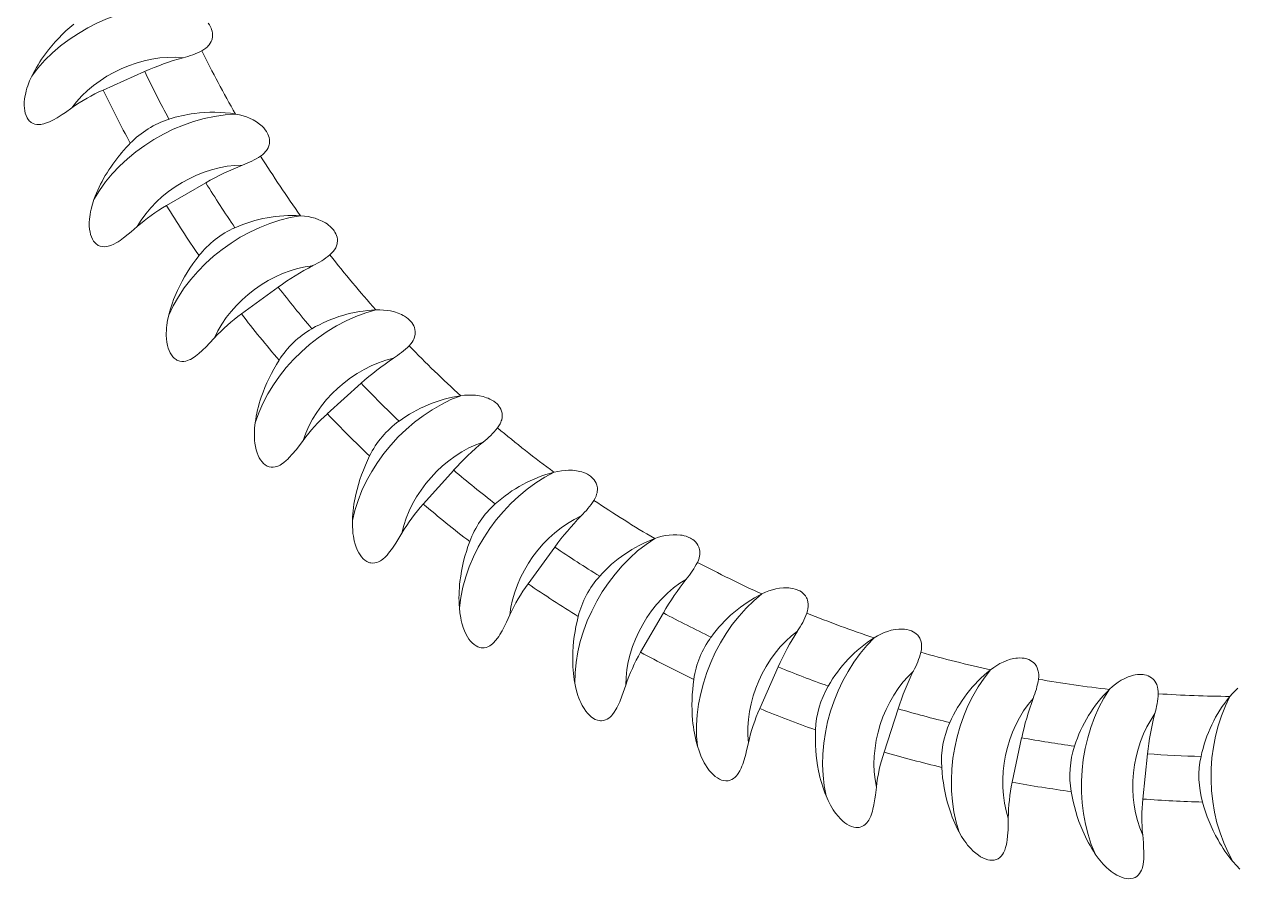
# Model space of a CAD drawing. Extents: x 89 to 512, y -33 to 440.
# Drawn here: x 453.76 to 480.43, y 223.67 to 242.46 of the extents above; entities that cross this region are included whole.
import ezdxf

# ---------------------------------------------------------------- set-up
doc = ezdxf.new("R2010")
doc.units = 0
doc.header["$LTSCALE"] = 7
doc.header["$MEASUREMENT"] = 0
doc.layers.add('8', color=252, linetype='CONTINUOUS', lineweight=15)

msp = doc.modelspace()

# ---------------------------------------------------------------- linework, layer by layer
at = {"layer": '8', "ltscale": 0.025012}
for p, q in [((455.496, 241.014), (456.41, 241.421)), ((455.496, 241.014), (456.41, 241.421)), ((456.888, 238.474), (457.755, 238.974)), ((456.888, 238.474), (457.755, 238.974)), ((458.538, 236.092), (459.348, 236.681)), ((458.538, 236.092), (459.348, 236.681)), ((460.428, 233.897), (461.172, 234.566)), ((460.428, 233.897), (461.172, 234.566)), ((462.537, 231.911), (463.207, 232.654)), ((462.537, 231.911), (463.207, 232.654)), ((464.843, 230.156), (465.431, 230.966)), ((464.843, 230.156), (465.431, 230.966)), ((467.319, 228.652), (467.819, 229.518)), ((467.319, 228.652), (467.819, 229.518)), ((469.938, 227.415), (470.345, 228.329)), ((469.938, 227.415), (470.345, 228.329)), ((472.982, 227.41), (472.673, 226.458)), ((472.982, 227.41), (472.673, 226.458)), ((475.7, 226.772), (475.492, 225.793)), ((475.7, 226.772), (475.492, 225.793)), ((478.47, 226.421), (478.366, 225.426)), ((478.47, 226.421), (478.366, 225.426))]:
    msp.add_line(p, q, dxfattribs=at)
at = {"layer": '8'}
for points in [[(457.669, 241.879), (457.715, 241.907), (457.755, 241.936), (457.789, 241.966), (457.809, 241.987), (457.827, 242.007), (457.854, 242.046), (457.874, 242.083), (457.884, 242.109), (457.892, 242.134), (457.901, 242.181), (457.903, 242.226), (457.9, 242.267), (457.893, 242.307), (457.881, 242.346), (457.871, 242.374), (457.858, 242.402), (457.834, 242.446), (457.806, 242.487)], [(457.669, 241.879), (457.715, 241.907), (457.755, 241.936), (457.789, 241.966), (457.809, 241.987), (457.827, 242.007), (457.854, 242.046), (457.874, 242.083), (457.884, 242.109), (457.892, 242.134), (457.901, 242.181), (457.903, 242.226), (457.9, 242.267), (457.893, 242.307), (457.881, 242.346), (457.871, 242.374), (457.858, 242.402), (457.834, 242.446), (457.806, 242.487)], [(453.926, 241.316), (453.88, 241.214), (453.84, 241.11), (453.822, 241.054), (453.805, 240.997), (453.793, 240.946), (453.782, 240.894), (453.77, 240.82), (453.763, 240.745), (453.762, 240.671), (453.765, 240.614), (453.772, 240.558), (453.784, 240.504), (453.802, 240.451), (453.823, 240.406), (453.849, 240.366), (453.88, 240.33), (453.898, 240.315), (453.916, 240.301), (453.955, 240.279), (453.997, 240.265), (454.04, 240.257), (454.083, 240.255), (454.127, 240.258), (454.159, 240.263), (454.191, 240.27), (454.254, 240.29), (454.315, 240.314), (454.359, 240.335), (454.403, 240.357), (454.487, 240.405), (454.596, 240.474), (454.667, 240.522), (454.809, 240.622)], [(453.926, 241.316), (453.88, 241.214), (453.84, 241.11), (453.822, 241.054), (453.805, 240.997), (453.793, 240.946), (453.782, 240.894), (453.77, 240.82), (453.763, 240.745), (453.762, 240.671), (453.765, 240.614), (453.772, 240.558), (453.784, 240.504), (453.802, 240.451), (453.823, 240.406), (453.849, 240.366), (453.88, 240.33), (453.898, 240.315), (453.916, 240.301), (453.955, 240.279), (453.997, 240.265), (454.04, 240.257), (454.083, 240.255), (454.127, 240.258), (454.159, 240.263), (454.191, 240.27), (454.254, 240.29), (454.315, 240.314), (454.359, 240.335), (454.403, 240.357), (454.487, 240.405), (454.596, 240.474), (454.667, 240.522), (454.809, 240.622)], [(458.959, 239.561), (459.001, 239.593), (459.038, 239.626), (459.069, 239.66), (459.087, 239.682), (459.102, 239.705), (459.125, 239.746), (459.141, 239.785), (459.149, 239.812), (459.154, 239.838), (459.158, 239.886), (459.155, 239.93), (459.148, 239.971), (459.136, 240.01), (459.121, 240.047), (459.108, 240.074), (459.092, 240.101), (459.064, 240.142), (459.032, 240.18), (458.996, 240.217), (458.968, 240.243), (458.937, 240.267), (458.871, 240.314), (458.799, 240.356), (458.719, 240.394), (458.649, 240.422), (458.574, 240.446), (458.494, 240.467), (458.409, 240.484)], [(458.959, 239.561), (459.001, 239.593), (459.038, 239.626), (459.069, 239.66), (459.087, 239.682), (459.102, 239.705), (459.125, 239.746), (459.141, 239.785), (459.149, 239.812), (459.154, 239.838), (459.158, 239.886), (459.155, 239.93), (459.148, 239.971), (459.136, 240.01), (459.121, 240.047), (459.108, 240.074), (459.092, 240.101), (459.064, 240.142), (459.032, 240.18), (458.996, 240.217), (458.968, 240.243), (458.937, 240.267), (458.871, 240.314), (458.799, 240.356), (458.719, 240.394), (458.649, 240.422), (458.574, 240.446), (458.494, 240.467), (458.409, 240.484)], [(455.295, 238.61), (455.26, 238.504), (455.231, 238.395), (455.219, 238.338), (455.209, 238.28), (455.201, 238.227), (455.196, 238.175), (455.192, 238.1), (455.193, 238.025), (455.199, 237.951), (455.208, 237.895), (455.221, 237.84), (455.239, 237.787), (455.263, 237.736), (455.288, 237.694), (455.318, 237.657), (455.353, 237.625), (455.372, 237.611), (455.391, 237.599), (455.433, 237.582), (455.476, 237.571), (455.519, 237.568), (455.563, 237.571), (455.606, 237.578), (455.637, 237.587), (455.668, 237.597), (455.729, 237.623), (455.787, 237.654), (455.829, 237.679), (455.869, 237.706), (455.948, 237.763), (456.049, 237.843), (456.115, 237.898), (456.246, 238.012)], [(455.295, 238.61), (455.26, 238.504), (455.231, 238.395), (455.219, 238.338), (455.209, 238.28), (455.201, 238.227), (455.196, 238.175), (455.192, 238.1), (455.193, 238.025), (455.199, 237.951), (455.208, 237.895), (455.221, 237.84), (455.239, 237.787), (455.263, 237.736), (455.288, 237.694), (455.318, 237.657), (455.353, 237.625), (455.372, 237.611), (455.391, 237.599), (455.433, 237.582), (455.476, 237.571), (455.519, 237.568), (455.563, 237.571), (455.606, 237.578), (455.637, 237.587), (455.668, 237.597), (455.729, 237.623), (455.787, 237.654), (455.829, 237.679), (455.869, 237.706), (455.948, 237.763), (456.049, 237.843), (456.115, 237.898), (456.246, 238.012)], [(460.484, 237.39), (460.523, 237.427), (460.556, 237.464), (460.583, 237.5), (460.599, 237.525), (460.612, 237.548), (460.63, 237.592), (460.642, 237.632), (460.647, 237.66), (460.649, 237.686), (460.648, 237.734), (460.641, 237.778), (460.629, 237.818), (460.614, 237.855), (460.595, 237.891), (460.578, 237.917), (460.56, 237.941), (460.528, 237.979), (460.492, 238.014), (460.453, 238.046), (460.422, 238.069), (460.389, 238.091), (460.318, 238.13), (460.242, 238.164), (460.158, 238.194), (460.086, 238.214), (460.009, 238.23), (459.927, 238.243), (459.84, 238.251)], [(460.484, 237.39), (460.523, 237.427), (460.556, 237.464), (460.583, 237.5), (460.599, 237.525), (460.612, 237.548), (460.63, 237.592), (460.642, 237.632), (460.647, 237.66), (460.649, 237.686), (460.648, 237.734), (460.641, 237.778), (460.629, 237.818), (460.614, 237.855), (460.595, 237.891), (460.578, 237.917), (460.56, 237.941), (460.528, 237.979), (460.492, 238.014), (460.453, 238.046), (460.422, 238.069), (460.389, 238.091), (460.318, 238.13), (460.242, 238.164), (460.158, 238.194), (460.086, 238.214), (460.009, 238.23), (459.927, 238.243), (459.84, 238.251)], [(456.94, 236.061), (456.916, 235.952), (456.899, 235.841), (456.892, 235.783), (456.888, 235.724), (456.886, 235.671), (456.886, 235.618), (456.89, 235.544), (456.899, 235.469), (456.913, 235.396), (456.928, 235.341), (456.947, 235.288), (456.97, 235.237), (456.999, 235.189), (457.028, 235.15), (457.062, 235.116), (457.1, 235.088), (457.12, 235.076), (457.141, 235.067), (457.184, 235.053), (457.228, 235.048), (457.271, 235.049), (457.314, 235.056), (457.356, 235.068), (457.387, 235.08), (457.416, 235.093), (457.474, 235.126), (457.529, 235.162), (457.568, 235.192), (457.605, 235.222), (457.678, 235.287), (457.77, 235.377), (457.83, 235.439), (457.948, 235.566)], [(456.94, 236.061), (456.916, 235.952), (456.899, 235.841), (456.892, 235.783), (456.888, 235.724), (456.886, 235.671), (456.886, 235.618), (456.89, 235.544), (456.899, 235.469), (456.913, 235.396), (456.928, 235.341), (456.947, 235.288), (456.97, 235.237), (456.999, 235.189), (457.028, 235.15), (457.062, 235.116), (457.1, 235.088), (457.12, 235.076), (457.141, 235.067), (457.184, 235.053), (457.228, 235.048), (457.271, 235.049), (457.314, 235.056), (457.356, 235.068), (457.387, 235.08), (457.416, 235.093), (457.474, 235.126), (457.529, 235.162), (457.568, 235.192), (457.605, 235.222), (457.678, 235.287), (457.77, 235.377), (457.83, 235.439), (457.948, 235.566)], [(462.228, 235.391), (462.262, 235.431), (462.292, 235.471), (462.315, 235.51), (462.328, 235.536), (462.338, 235.561), (462.352, 235.607), (462.359, 235.648), (462.361, 235.676), (462.361, 235.702), (462.355, 235.75), (462.343, 235.793), (462.327, 235.831), (462.308, 235.867), (462.285, 235.9), (462.266, 235.924), (462.246, 235.947), (462.209, 235.981), (462.17, 236.012), (462.128, 236.04), (462.095, 236.059), (462.06, 236.077), (461.986, 236.109), (461.906, 236.135), (461.82, 236.156), (461.745, 236.168), (461.667, 236.177), (461.584, 236.18), (461.497, 236.18)], [(462.228, 235.391), (462.262, 235.431), (462.292, 235.471), (462.315, 235.51), (462.328, 235.536), (462.338, 235.561), (462.352, 235.607), (462.359, 235.648), (462.361, 235.676), (462.361, 235.702), (462.355, 235.75), (462.343, 235.793), (462.327, 235.831), (462.308, 235.867), (462.285, 235.9), (462.266, 235.924), (462.246, 235.947), (462.209, 235.981), (462.17, 236.012), (462.128, 236.04), (462.095, 236.059), (462.06, 236.077), (461.986, 236.109), (461.906, 236.135), (461.82, 236.156), (461.745, 236.168), (461.667, 236.177), (461.584, 236.18), (461.497, 236.18)], [(464.171, 233.585), (464.201, 233.629), (464.226, 233.672), (464.245, 233.713), (464.255, 233.74), (464.263, 233.766), (464.272, 233.812), (464.275, 233.854), (464.274, 233.882), (464.271, 233.908), (464.26, 233.955), (464.244, 233.996), (464.224, 234.033), (464.201, 234.067), (464.175, 234.098), (464.153, 234.119), (464.131, 234.139), (464.091, 234.17), (464.049, 234.196), (464.004, 234.22), (463.968, 234.236), (463.932, 234.25), (463.855, 234.274), (463.773, 234.291), (463.685, 234.303), (463.61, 234.307), (463.531, 234.307), (463.448, 234.303), (463.362, 234.293)], [(464.171, 233.585), (464.201, 233.629), (464.226, 233.672), (464.245, 233.713), (464.255, 233.74), (464.263, 233.766), (464.272, 233.812), (464.275, 233.854), (464.274, 233.882), (464.271, 233.908), (464.26, 233.955), (464.244, 233.996), (464.224, 234.033), (464.201, 234.067), (464.175, 234.098), (464.153, 234.119), (464.131, 234.139), (464.091, 234.17), (464.049, 234.196), (464.004, 234.22), (463.968, 234.236), (463.932, 234.25), (463.855, 234.274), (463.773, 234.291), (463.685, 234.303), (463.61, 234.307), (463.531, 234.307), (463.448, 234.303), (463.362, 234.293)], [(458.842, 233.699), (458.829, 233.588), (458.824, 233.476), (458.824, 233.417), (458.826, 233.358), (458.829, 233.305), (458.835, 233.253), (458.847, 233.179), (458.863, 233.106), (458.885, 233.034), (458.905, 232.982), (458.93, 232.931), (458.958, 232.882), (458.992, 232.837), (459.025, 232.802), (459.062, 232.771), (459.103, 232.747), (459.124, 232.738), (459.146, 232.731), (459.19, 232.722), (459.234, 232.721), (459.277, 232.726), (459.319, 232.738), (459.36, 232.754), (459.389, 232.769), (459.417, 232.786), (459.471, 232.824), (459.522, 232.866), (459.557, 232.9), (459.591, 232.934), (459.657, 233.006), (459.739, 233.105), (459.792, 233.173), (459.896, 233.311)], [(458.842, 233.699), (458.829, 233.588), (458.824, 233.476), (458.824, 233.417), (458.826, 233.358), (458.829, 233.305), (458.835, 233.253), (458.847, 233.179), (458.863, 233.106), (458.885, 233.034), (458.905, 232.982), (458.93, 232.931), (458.958, 232.882), (458.992, 232.837), (459.025, 232.802), (459.062, 232.771), (459.103, 232.747), (459.124, 232.738), (459.146, 232.731), (459.19, 232.722), (459.234, 232.721), (459.277, 232.726), (459.319, 232.738), (459.36, 232.754), (459.389, 232.769), (459.417, 232.786), (459.471, 232.824), (459.522, 232.866), (459.557, 232.9), (459.591, 232.934), (459.657, 233.006), (459.739, 233.105), (459.792, 233.173), (459.896, 233.311)], [(466.292, 231.992), (466.318, 232.038), (466.338, 232.084), (466.352, 232.127), (466.36, 232.155), (466.365, 232.181), (466.369, 232.228), (466.367, 232.27), (466.363, 232.298), (466.358, 232.324), (466.342, 232.369), (466.321, 232.409), (466.298, 232.443), (466.271, 232.474), (466.242, 232.502), (466.219, 232.521), (466.194, 232.539), (466.151, 232.565), (466.107, 232.587), (466.059, 232.606), (466.023, 232.618), (465.985, 232.628), (465.906, 232.644), (465.822, 232.653), (465.734, 232.655), (465.658, 232.652), (465.58, 232.644), (465.499, 232.63), (465.414, 232.611)], [(466.292, 231.992), (466.318, 232.038), (466.338, 232.084), (466.352, 232.127), (466.36, 232.155), (466.365, 232.181), (466.369, 232.228), (466.367, 232.27), (466.363, 232.298), (466.358, 232.324), (466.342, 232.369), (466.321, 232.409), (466.298, 232.443), (466.271, 232.474), (466.242, 232.502), (466.219, 232.521), (466.194, 232.539), (466.151, 232.565), (466.107, 232.587), (466.059, 232.606), (466.023, 232.618), (465.985, 232.628), (465.906, 232.644), (465.822, 232.653), (465.734, 232.655), (465.658, 232.652), (465.58, 232.644), (465.499, 232.63), (465.414, 232.611)], [(460.98, 231.548), (460.98, 231.436), (460.986, 231.324), (460.992, 231.266), (461, 231.208), (461.009, 231.155), (461.02, 231.103), (461.04, 231.031), (461.063, 230.96), (461.093, 230.891), (461.118, 230.841), (461.148, 230.793), (461.181, 230.748), (461.219, 230.707), (461.256, 230.675), (461.297, 230.649), (461.339, 230.629), (461.361, 230.622), (461.384, 230.617), (461.429, 230.613), (461.473, 230.616), (461.515, 230.626), (461.556, 230.642), (461.594, 230.663), (461.621, 230.681), (461.648, 230.7), (461.697, 230.744), (461.743, 230.791), (461.775, 230.828), (461.806, 230.866), (461.863, 230.944), (461.935, 231.051), (461.98, 231.124), (462.069, 231.273)], [(460.98, 231.548), (460.98, 231.436), (460.986, 231.324), (460.992, 231.266), (461, 231.208), (461.009, 231.155), (461.02, 231.103), (461.04, 231.031), (461.063, 230.96), (461.093, 230.891), (461.118, 230.841), (461.148, 230.793), (461.181, 230.748), (461.219, 230.707), (461.256, 230.675), (461.297, 230.649), (461.339, 230.629), (461.361, 230.622), (461.384, 230.617), (461.429, 230.613), (461.473, 230.616), (461.515, 230.626), (461.556, 230.642), (461.594, 230.663), (461.621, 230.681), (461.648, 230.7), (461.697, 230.744), (461.743, 230.791), (461.775, 230.828), (461.806, 230.866), (461.863, 230.944), (461.935, 231.051), (461.98, 231.124), (462.069, 231.273)], [(468.568, 230.629), (468.589, 230.678), (468.604, 230.725), (468.614, 230.77), (468.618, 230.798), (468.621, 230.825), (468.62, 230.872), (468.614, 230.914), (468.607, 230.941), (468.599, 230.966), (468.578, 231.01), (468.554, 231.047), (468.527, 231.079), (468.497, 231.107), (468.465, 231.131), (468.44, 231.148), (468.413, 231.163), (468.368, 231.184), (468.321, 231.202), (468.273, 231.216), (468.235, 231.224), (468.196, 231.23), (468.116, 231.237), (468.032, 231.237), (467.944, 231.23), (467.869, 231.219), (467.792, 231.203), (467.712, 231.181), (467.63, 231.154)], [(468.568, 230.629), (468.589, 230.678), (468.604, 230.725), (468.614, 230.77), (468.618, 230.798), (468.621, 230.825), (468.62, 230.872), (468.614, 230.914), (468.607, 230.941), (468.599, 230.966), (468.578, 231.01), (468.554, 231.047), (468.527, 231.079), (468.497, 231.107), (468.465, 231.131), (468.44, 231.148), (468.413, 231.163), (468.368, 231.184), (468.321, 231.202), (468.273, 231.216), (468.235, 231.224), (468.196, 231.23), (468.116, 231.237), (468.032, 231.237), (467.944, 231.23), (467.869, 231.219), (467.792, 231.203), (467.712, 231.181), (467.63, 231.154)], [(470.974, 229.512), (470.989, 229.563), (471, 229.611), (471.005, 229.656), (471.007, 229.685), (471.006, 229.712), (471, 229.759), (470.99, 229.8), (470.98, 229.826), (470.969, 229.85), (470.944, 229.891), (470.916, 229.926), (470.886, 229.955), (470.854, 229.979), (470.82, 230.001), (470.793, 230.014), (470.765, 230.027), (470.718, 230.043), (470.669, 230.055), (470.619, 230.064), (470.581, 230.068), (470.542, 230.07), (470.461, 230.069), (470.377, 230.061), (470.29, 230.044), (470.217, 230.026), (470.142, 230.001), (470.065, 229.971), (469.986, 229.935)], [(470.974, 229.512), (470.989, 229.563), (471, 229.611), (471.005, 229.656), (471.007, 229.685), (471.006, 229.712), (471, 229.759), (470.99, 229.8), (470.98, 229.826), (470.969, 229.85), (470.944, 229.891), (470.916, 229.926), (470.886, 229.955), (470.854, 229.979), (470.82, 230.001), (470.793, 230.014), (470.765, 230.027), (470.718, 230.043), (470.669, 230.055), (470.619, 230.064), (470.581, 230.068), (470.542, 230.07), (470.461, 230.069), (470.377, 230.061), (470.29, 230.044), (470.217, 230.026), (470.142, 230.001), (470.065, 229.971), (469.986, 229.935)], [(463.332, 229.633), (463.343, 229.521), (463.361, 229.411), (463.373, 229.353), (463.387, 229.296), (463.401, 229.245), (463.418, 229.195), (463.445, 229.125), (463.476, 229.057), (463.512, 228.991), (463.543, 228.944), (463.577, 228.899), (463.616, 228.858), (463.657, 228.821), (463.698, 228.793), (463.74, 228.771), (463.785, 228.756), (463.808, 228.751), (463.831, 228.749), (463.875, 228.749), (463.919, 228.757), (463.96, 228.772), (463.999, 228.792), (464.035, 228.817), (464.06, 228.837), (464.084, 228.859), (464.129, 228.908), (464.17, 228.96), (464.198, 229), (464.224, 229.04), (464.273, 229.124), (464.333, 229.238), (464.37, 229.316), (464.443, 229.473)], [(463.332, 229.633), (463.343, 229.521), (463.361, 229.411), (463.373, 229.353), (463.387, 229.296), (463.401, 229.245), (463.418, 229.195), (463.445, 229.125), (463.476, 229.057), (463.512, 228.991), (463.543, 228.944), (463.577, 228.899), (463.616, 228.858), (463.657, 228.821), (463.698, 228.793), (463.74, 228.771), (463.785, 228.756), (463.808, 228.751), (463.831, 228.749), (463.875, 228.749), (463.919, 228.757), (463.96, 228.772), (463.999, 228.792), (464.035, 228.817), (464.06, 228.837), (464.084, 228.859), (464.129, 228.908), (464.17, 228.96), (464.198, 229), (464.224, 229.04), (464.273, 229.124), (464.333, 229.238), (464.37, 229.316), (464.443, 229.473)], [(473.484, 228.652), (473.494, 228.704), (473.499, 228.754), (473.5, 228.799), (473.498, 228.828), (473.494, 228.855), (473.484, 228.901), (473.469, 228.94), (473.457, 228.966), (473.444, 228.988), (473.414, 229.026), (473.383, 229.058), (473.35, 229.083), (473.315, 229.104), (473.279, 229.122), (473.251, 229.133), (473.222, 229.142), (473.173, 229.154), (473.124, 229.161), (473.073, 229.164), (473.034, 229.164), (472.995, 229.163), (472.915, 229.153), (472.833, 229.136), (472.748, 229.11), (472.677, 229.084), (472.605, 229.052), (472.532, 229.014), (472.457, 228.97)], [(473.484, 228.652), (473.494, 228.704), (473.499, 228.754), (473.5, 228.799), (473.498, 228.828), (473.494, 228.855), (473.484, 228.901), (473.469, 228.94), (473.457, 228.966), (473.444, 228.988), (473.414, 229.026), (473.383, 229.058), (473.35, 229.083), (473.315, 229.104), (473.279, 229.122), (473.251, 229.133), (473.222, 229.142), (473.173, 229.154), (473.124, 229.161), (473.073, 229.164), (473.034, 229.164), (472.995, 229.163), (472.915, 229.153), (472.833, 229.136), (472.748, 229.11), (472.677, 229.084), (472.605, 229.052), (472.532, 229.014), (472.457, 228.97)], [(476.07, 228.06), (476.074, 228.112), (476.074, 228.162), (476.07, 228.207), (476.065, 228.236), (476.059, 228.262), (476.044, 228.307), (476.025, 228.344), (476.01, 228.368), (475.995, 228.389), (475.961, 228.425), (475.927, 228.452), (475.891, 228.474), (475.855, 228.492), (475.817, 228.505), (475.788, 228.513), (475.758, 228.52), (475.708, 228.526), (475.658, 228.528), (475.607, 228.526), (475.569, 228.522), (475.53, 228.516), (475.452, 228.498), (475.372, 228.472), (475.29, 228.438), (475.223, 228.405), (475.154, 228.365), (475.085, 228.32), (475.015, 228.268)], [(476.07, 228.06), (476.074, 228.112), (476.074, 228.162), (476.07, 228.207), (476.065, 228.236), (476.059, 228.262), (476.044, 228.307), (476.025, 228.344), (476.01, 228.368), (475.995, 228.389), (475.961, 228.425), (475.927, 228.452), (475.891, 228.474), (475.855, 228.492), (475.817, 228.505), (475.788, 228.513), (475.758, 228.52), (475.708, 228.526), (475.658, 228.528), (475.607, 228.526), (475.569, 228.522), (475.53, 228.516), (475.452, 228.498), (475.372, 228.472), (475.29, 228.438), (475.223, 228.405), (475.154, 228.365), (475.085, 228.32), (475.015, 228.268)], [(478.703, 227.74), (478.702, 227.793), (478.697, 227.843), (478.688, 227.887), (478.68, 227.915), (478.671, 227.941), (478.651, 227.984), (478.629, 228.019), (478.612, 228.041), (478.594, 228.061), (478.557, 228.092), (478.52, 228.116), (478.483, 228.134), (478.444, 228.148), (478.405, 228.157), (478.375, 228.162), (478.345, 228.165), (478.295, 228.166), (478.245, 228.163), (478.195, 228.156), (478.157, 228.148), (478.119, 228.138), (478.043, 228.112), (477.966, 228.078), (477.888, 228.036), (477.825, 227.995), (477.761, 227.949), (477.697, 227.897), (477.633, 227.838)], [(478.703, 227.74), (478.702, 227.793), (478.697, 227.843), (478.688, 227.887), (478.68, 227.915), (478.671, 227.941), (478.651, 227.984), (478.629, 228.019), (478.612, 228.041), (478.594, 228.061), (478.557, 228.092), (478.52, 228.116), (478.483, 228.134), (478.444, 228.148), (478.405, 228.157), (478.375, 228.162), (478.345, 228.165), (478.295, 228.166), (478.245, 228.163), (478.195, 228.156), (478.157, 228.148), (478.119, 228.138), (478.043, 228.112), (477.966, 228.078), (477.888, 228.036), (477.825, 227.995), (477.761, 227.949), (477.697, 227.897), (477.633, 227.838)], [(465.871, 227.973), (465.893, 227.864), (465.923, 227.756), (465.941, 227.7), (465.961, 227.644), (465.981, 227.595), (466.002, 227.547), (466.036, 227.48), (466.074, 227.416), (466.117, 227.355), (466.153, 227.311), (466.192, 227.27), (466.234, 227.233), (466.279, 227.2), (466.322, 227.177), (466.367, 227.159), (466.413, 227.149), (466.436, 227.147), (466.459, 227.146), (466.504, 227.152), (466.546, 227.164), (466.585, 227.183), (466.622, 227.207), (466.655, 227.235), (466.678, 227.258), (466.7, 227.283), (466.739, 227.336), (466.775, 227.392), (466.798, 227.434), (466.82, 227.478), (466.86, 227.566), (466.907, 227.686), (466.937, 227.767), (466.993, 227.931)], [(465.871, 227.973), (465.893, 227.864), (465.923, 227.756), (465.941, 227.7), (465.961, 227.644), (465.981, 227.595), (466.002, 227.547), (466.036, 227.48), (466.074, 227.416), (466.117, 227.355), (466.153, 227.311), (466.192, 227.27), (466.234, 227.233), (466.279, 227.2), (466.322, 227.177), (466.367, 227.159), (466.413, 227.149), (466.436, 227.147), (466.459, 227.146), (466.504, 227.152), (466.546, 227.164), (466.585, 227.183), (466.622, 227.207), (466.655, 227.235), (466.678, 227.258), (466.7, 227.283), (466.739, 227.336), (466.775, 227.392), (466.798, 227.434), (466.82, 227.478), (466.86, 227.566), (466.907, 227.686), (466.937, 227.767), (466.993, 227.931)], [(480.455, 227.86), (480.397, 227.807), (480.339, 227.749), (480.281, 227.683)], [(480.455, 227.86), (480.397, 227.807), (480.339, 227.749), (480.281, 227.683)], [(468.569, 226.589), (468.603, 226.482), (468.643, 226.378), (468.667, 226.324), (468.693, 226.271), (468.718, 226.224), (468.745, 226.178), (468.785, 226.116), (468.83, 226.055), (468.879, 225.999), (468.919, 225.959), (468.962, 225.923), (469.008, 225.89), (469.056, 225.863), (469.101, 225.844), (469.148, 225.831), (469.195, 225.826), (469.218, 225.826), (469.241, 225.828), (469.285, 225.838), (469.326, 225.855), (469.363, 225.877), (469.396, 225.905), (469.427, 225.937), (469.447, 225.962), (469.466, 225.989), (469.5, 226.045), (469.529, 226.105), (469.548, 226.15), (469.565, 226.195), (469.596, 226.287), (469.63, 226.411), (469.651, 226.495), (469.69, 226.664)], [(468.569, 226.589), (468.603, 226.482), (468.643, 226.378), (468.667, 226.324), (468.693, 226.271), (468.718, 226.224), (468.745, 226.178), (468.785, 226.116), (468.83, 226.055), (468.879, 225.999), (468.919, 225.959), (468.962, 225.923), (469.008, 225.89), (469.056, 225.863), (469.101, 225.844), (469.148, 225.831), (469.195, 225.826), (469.218, 225.826), (469.241, 225.828), (469.285, 225.838), (469.326, 225.855), (469.363, 225.877), (469.396, 225.905), (469.427, 225.937), (469.447, 225.962), (469.466, 225.989), (469.5, 226.045), (469.529, 226.105), (469.548, 226.15), (469.565, 226.195), (469.596, 226.287), (469.63, 226.411), (469.651, 226.495), (469.69, 226.664)], [(471.398, 225.494), (471.443, 225.391), (471.494, 225.291), (471.523, 225.24), (471.554, 225.19), (471.584, 225.147), (471.615, 225.104), (471.662, 225.046), (471.713, 224.991), (471.767, 224.94), (471.811, 224.904), (471.858, 224.872), (471.907, 224.845), (471.958, 224.822), (472.005, 224.808), (472.053, 224.801), (472.099, 224.8), (472.123, 224.803), (472.145, 224.807), (472.188, 224.822), (472.227, 224.843), (472.261, 224.869), (472.292, 224.9), (472.318, 224.935), (472.336, 224.962), (472.352, 224.991), (472.38, 225.051), (472.403, 225.113), (472.417, 225.159), (472.429, 225.206), (472.45, 225.301), (472.471, 225.428), (472.483, 225.513), (472.504, 225.685)], [(471.398, 225.494), (471.443, 225.391), (471.494, 225.291), (471.523, 225.24), (471.554, 225.19), (471.584, 225.147), (471.615, 225.104), (471.662, 225.046), (471.713, 224.991), (471.767, 224.94), (471.811, 224.904), (471.858, 224.872), (471.907, 224.845), (471.958, 224.822), (472.005, 224.808), (472.053, 224.801), (472.099, 224.8), (472.123, 224.803), (472.145, 224.807), (472.188, 224.822), (472.227, 224.843), (472.261, 224.869), (472.292, 224.9), (472.318, 224.935), (472.336, 224.962), (472.352, 224.991), (472.38, 225.051), (472.403, 225.113), (472.417, 225.159), (472.429, 225.206), (472.45, 225.301), (472.471, 225.428), (472.483, 225.513), (472.504, 225.685)], [(474.325, 224.7), (474.38, 224.603), (474.442, 224.509), (474.476, 224.462), (474.512, 224.415), (474.546, 224.374), (474.582, 224.335), (474.635, 224.282), (474.691, 224.233), (474.751, 224.188), (474.798, 224.157), (474.848, 224.13), (474.899, 224.108), (474.953, 224.091), (475.001, 224.082), (475.049, 224.079), (475.095, 224.084), (475.118, 224.089), (475.14, 224.096), (475.181, 224.114), (475.217, 224.14), (475.249, 224.17), (475.276, 224.204), (475.299, 224.241), (475.314, 224.27), (475.327, 224.3), (475.348, 224.362), (475.364, 224.426), (475.374, 224.474), (475.381, 224.522), (475.392, 224.619), (475.4, 224.747), (475.403, 224.833), (475.405, 225.006)], [(474.325, 224.7), (474.38, 224.603), (474.442, 224.509), (474.476, 224.462), (474.512, 224.415), (474.546, 224.374), (474.582, 224.335), (474.635, 224.282), (474.691, 224.233), (474.751, 224.188), (474.798, 224.157), (474.848, 224.13), (474.899, 224.108), (474.953, 224.091), (475.001, 224.082), (475.049, 224.079), (475.095, 224.084), (475.118, 224.089), (475.14, 224.096), (475.181, 224.114), (475.217, 224.14), (475.249, 224.17), (475.276, 224.204), (475.299, 224.241), (475.314, 224.27), (475.327, 224.3), (475.348, 224.362), (475.364, 224.426), (475.374, 224.474), (475.381, 224.522), (475.392, 224.619), (475.4, 224.747), (475.403, 224.833), (475.405, 225.006)], [(477.319, 224.217), (477.385, 224.126), (477.455, 224.039), (477.494, 223.996), (477.535, 223.953), (477.573, 223.916), (477.613, 223.881), (477.671, 223.834), (477.732, 223.791), (477.796, 223.752), (477.847, 223.727), (477.899, 223.705), (477.952, 223.688), (478.007, 223.677), (478.056, 223.673), (478.104, 223.675), (478.15, 223.685), (478.172, 223.692), (478.193, 223.701), (478.232, 223.724), (478.265, 223.753), (478.294, 223.786), (478.317, 223.823), (478.336, 223.862), (478.348, 223.893), (478.358, 223.924), (478.372, 223.988), (478.382, 224.053), (478.386, 224.102), (478.388, 224.151), (478.389, 224.248), (478.383, 224.376), (478.377, 224.462), (478.362, 224.635)], [(477.319, 224.217), (477.385, 224.126), (477.455, 224.039), (477.494, 223.996), (477.535, 223.953), (477.573, 223.916), (477.613, 223.881), (477.671, 223.834), (477.732, 223.791), (477.796, 223.752), (477.847, 223.727), (477.899, 223.705), (477.952, 223.688), (478.007, 223.677), (478.056, 223.673), (478.104, 223.675), (478.15, 223.685), (478.172, 223.692), (478.193, 223.701), (478.232, 223.724), (478.265, 223.753), (478.294, 223.786), (478.317, 223.823), (478.336, 223.862), (478.348, 223.893), (478.358, 223.924), (478.372, 223.988), (478.382, 224.053), (478.386, 224.102), (478.388, 224.151), (478.389, 224.248), (478.383, 224.376), (478.377, 224.462), (478.362, 224.635)], [(480.348, 224.05), (480.422, 223.966), (480.501, 223.887)], [(480.348, 224.05), (480.422, 223.966), (480.501, 223.887)]]:
    msp.add_lwpolyline(points, dxfattribs=at)
for centre, radius, start, end in [((457.237, 239.549), 3.765, 129.3492, 143.0795), ((457.237, 239.549), 3.765, 129.3492, 143.0795), ((456.702, 239.962), 3.089, 143.2435, 153.9936), ((456.702, 239.962), 3.089, 143.2435, 153.9936), ((458.87, 235.892), 6.052, 105.4788, 113.9875), ((458.87, 235.892), 6.052, 105.4788, 113.9875), ((456.801, 243.589), 1.918, 283.7072, 296.9356), ((456.801, 243.589), 1.918, 283.7072, 296.9356), ((480.431, 253.026), 25.344, 206.0914, 209.6598), ((480.431, 253.026), 25.344, 206.0914, 209.6598), ((480.431, 253.026), 26.677, 205.7859, 208.3129), ((480.431, 253.026), 26.677, 205.7859, 208.3129), ((457.108, 237.389), 3.967, 113.9805, 125.4285), ((457.108, 237.389), 3.967, 113.9805, 125.4285), ((480.431, 253.026), 27.677, 205.7213, 208.4413), ((480.431, 253.026), 27.677, 205.7213, 208.4413), ((457.587, 238.393), 2.082, 107.9458, 135.7937), ((457.587, 238.393), 2.082, 107.9458, 135.7937), ((457.927, 237.355), 3.174, 97.6683, 108.0156), ((457.927, 237.355), 3.174, 97.6683, 108.0156), ((457.905, 237.562), 2.966, 80.2503, 97.7751), ((457.905, 237.562), 2.966, 80.2503, 97.7751), ((458.996, 237.004), 4.061, 135.6065, 139.9075), ((458.996, 237.004), 4.061, 135.6065, 139.9075), ((458.656, 237.28), 3.622, 139.7955, 149.2461), ((458.656, 237.28), 3.622, 139.7955, 149.2461), ((457.916, 241.171), 1.918, 289.7072, 302.9356), ((457.916, 241.171), 1.918, 289.7072, 302.9356), ((480.431, 253.026), 25.344, 212.0914, 215.6598), ((480.431, 253.026), 25.344, 212.0914, 215.6598), ((460.779, 233.732), 6.052, 111.4788, 119.9875), ((460.779, 233.732), 6.052, 111.4788, 119.9875), ((458.198, 237.553), 3.089, 149.2435, 159.9936), ((458.198, 237.553), 3.089, 149.2435, 159.9936), ((480.431, 253.026), 26.677, 211.7859, 214.3129), ((480.431, 253.026), 26.677, 211.7859, 214.3129), ((458.871, 235.037), 3.967, 119.9805, 131.4285), ((458.871, 235.037), 3.967, 119.9805, 131.4285), ((480.431, 253.026), 27.677, 211.7213, 214.4413), ((480.431, 253.026), 27.677, 211.7213, 214.4413), ((459.652, 235.21), 3.047, 86.4877, 114.3209), ((459.652, 235.21), 3.047, 86.4877, 114.3209), ((459.241, 236.085), 2.082, 113.9458, 141.7937), ((459.241, 236.085), 2.082, 113.9458, 141.7937), ((460.546, 235.021), 3.765, 141.3492, 155.0795), ((460.546, 235.021), 3.765, 141.3492, 155.0795), ((459.279, 238.882), 1.918, 295.7072, 308.9355), ((459.279, 238.882), 1.918, 295.7072, 308.9355), ((480.431, 253.026), 25.344, 218.0914, 221.6598), ((480.431, 253.026), 25.344, 218.0914, 221.6598), ((462.904, 231.784), 6.052, 117.4788, 125.9875), ((462.904, 231.784), 6.052, 117.4788, 125.9875), ((459.937, 235.314), 3.089, 155.2435, 165.9936), ((459.937, 235.314), 3.089, 155.2435, 165.9936), ((480.431, 253.026), 26.677, 217.7859, 220.3129), ((480.431, 253.026), 26.677, 217.7859, 220.3129), ((460.869, 232.882), 3.967, 125.9805, 137.4285), ((460.869, 232.882), 3.967, 125.9805, 137.4285), ((480.431, 253.026), 27.677, 217.7213, 220.4413), ((480.431, 253.026), 27.677, 217.7213, 220.4413), ((461.628, 233.136), 3.047, 92.4877, 120.3209), ((461.628, 233.136), 3.047, 92.4877, 120.3209), ((461.128, 233.963), 2.082, 119.9458, 147.7937), ((461.128, 233.963), 2.082, 119.9458, 147.7937), ((460.873, 236.749), 1.918, 301.7072, 314.9356), ((460.873, 236.749), 1.918, 301.7072, 314.9356), ((480.431, 253.026), 25.344, 224.0914, 227.6598), ((480.431, 253.026), 25.344, 224.0914, 227.6598), ((462.537, 233.041), 3.765, 147.3492, 161.0795), ((462.537, 233.041), 3.765, 147.3492, 161.0795), ((465.22, 230.068), 6.052, 123.4788, 131.9875), ((465.22, 230.068), 6.052, 123.4788, 131.9875), ((480.431, 253.026), 26.677, 223.7859, 226.3129), ((480.431, 253.026), 26.677, 223.7859, 226.3129), ((461.9, 233.269), 3.089, 161.2435, 171.9936), ((461.9, 233.269), 3.089, 161.2435, 171.9936), ((463.81, 231.279), 3.047, 98.4877, 126.3209), ((463.81, 231.279), 3.047, 98.4877, 126.3209), ((463.082, 230.948), 3.967, 131.9805, 143.4285), ((463.082, 230.948), 3.967, 131.9805, 143.4285), ((480.431, 253.026), 27.677, 223.7213, 226.4413), ((480.431, 253.026), 27.677, 223.7213, 226.4413), ((463.226, 232.05), 2.082, 125.9458, 153.7937), ((463.226, 232.05), 2.082, 125.9458, 153.7937), ((462.682, 234.793), 1.918, 307.7072, 320.9356), ((462.682, 234.793), 1.918, 307.7072, 320.9356), ((480.431, 253.026), 25.344, 230.0914, 233.6598), ((480.431, 253.026), 25.344, 230.0914, 233.6598), ((467.703, 228.604), 6.052, 129.4788, 137.9875), ((467.703, 228.604), 6.052, 129.4788, 137.9875), ((464.724, 231.28), 3.765, 153.3492, 167.0795), ((464.724, 231.28), 3.765, 153.3492, 167.0795), ((480.431, 253.026), 26.677, 229.7859, 232.3129), ((480.431, 253.026), 26.677, 229.7859, 232.3129), ((466.174, 229.661), 3.047, 104.4877, 132.3209), ((466.174, 229.661), 3.047, 104.4877, 132.3209), ((464.067, 231.44), 3.089, 167.2435, 177.9936), ((464.067, 231.44), 3.089, 167.2435, 177.9936), ((465.485, 229.255), 3.967, 137.9805, 149.4285), ((465.485, 229.255), 3.967, 137.9805, 149.4285), ((480.431, 253.026), 27.677, 229.7213, 232.4413), ((480.431, 253.026), 27.677, 229.7213, 232.4413), ((465.513, 230.366), 2.082, 131.9458, 159.7937), ((465.513, 230.366), 2.082, 131.9458, 159.7937), ((464.685, 233.038), 1.918, 313.7072, 326.9356), ((464.685, 233.038), 1.918, 313.7072, 326.9356), ((480.431, 253.026), 25.344, 236.0914, 239.6598), ((480.431, 253.026), 25.344, 236.0914, 239.6598), ((470.326, 227.407), 6.052, 135.4788, 143.9875), ((470.326, 227.407), 6.052, 135.4788, 143.9875), ((467.083, 229.757), 3.765, 159.3492, 173.0795), ((467.083, 229.757), 3.765, 159.3492, 173.0795), ((480.431, 253.026), 26.677, 235.7859, 238.3129), ((480.431, 253.026), 26.677, 235.7859, 238.3129), ((468.694, 228.299), 3.047, 110.4877, 138.3209), ((468.694, 228.299), 3.047, 110.4877, 138.3209), ((466.86, 231.502), 1.918, 319.7072, 332.9356), ((466.86, 231.502), 1.918, 319.7072, 332.9356), ((480.431, 253.026), 25.344, 242.0914, 245.6598), ((480.431, 253.026), 25.344, 242.0914, 245.6598), ((466.413, 229.848), 3.089, 173.2435, 183.9936), ((466.413, 229.848), 3.089, 173.2435, 183.9936), ((468.051, 227.823), 3.967, 143.9805, 155.4285), ((468.051, 227.823), 3.967, 143.9805, 155.4285), ((480.431, 253.026), 27.677, 235.7213, 238.4413), ((480.431, 253.026), 27.677, 235.7213, 238.4413), ((467.964, 228.931), 2.082, 137.9458, 165.7937), ((467.964, 228.931), 2.082, 137.9458, 165.7937), ((473.059, 226.491), 6.052, 141.4788, 149.9875), ((473.059, 226.491), 6.052, 141.4788, 149.9875), ((471.343, 227.207), 3.047, 116.4877, 144.3209), ((471.343, 227.207), 3.047, 116.4877, 144.3209), ((469.589, 228.49), 3.765, 165.3492, 179.0795), ((469.589, 228.49), 3.765, 165.3492, 179.0795), ((480.431, 253.026), 26.677, 241.7859, 244.3129), ((480.431, 253.026), 26.677, 241.7859, 244.3129), ((469.185, 230.201), 1.918, 325.7072, 338.9356), ((469.185, 230.201), 1.918, 325.7072, 338.9356), ((480.431, 253.026), 25.344, 248.0914, 251.6598), ((480.431, 253.026), 25.344, 248.0914, 251.6598), ((475.873, 225.866), 6.052, 147.4788, 155.9875), ((475.873, 225.866), 6.052, 147.4788, 155.9875), ((470.55, 227.76), 2.082, 143.9458, 171.7937), ((470.55, 227.76), 2.082, 143.9458, 171.7937), ((474.092, 226.399), 3.047, 122.4877, 150.3208), ((474.092, 226.399), 3.047, 122.4877, 150.3208), ((470.753, 226.667), 3.967, 149.9805, 161.4285), ((470.753, 226.667), 3.967, 149.9805, 161.4285), ((480.431, 253.026), 27.677, 241.7213, 244.4413), ((480.431, 253.026), 27.677, 241.7213, 244.4413), ((471.632, 229.151), 1.918, 331.7072, 344.9355), ((471.632, 229.151), 1.918, 331.7072, 344.9355), ((480.431, 253.026), 25.344, 254.0914, 257.6598), ((480.431, 253.026), 25.344, 254.0914, 257.6598), ((468.913, 228.509), 3.089, 179.2435, 189.9936), ((468.913, 228.509), 3.089, 179.2435, 189.9936), ((480.431, 253.026), 26.677, 247.7859, 250.3129), ((480.431, 253.026), 26.677, 247.7859, 250.3129), ((472.213, 227.491), 3.765, 171.3492, 185.0795), ((472.213, 227.491), 3.765, 171.3492, 185.0795), ((478.737, 225.539), 6.052, 153.4788, 161.9875), ((478.737, 225.539), 6.052, 153.4788, 161.9875), ((476.91, 225.882), 3.047, 128.4877, 156.3208), ((476.91, 225.882), 3.047, 128.4877, 156.3208), ((474.176, 228.362), 1.918, 337.7072, 350.9356), ((474.176, 228.362), 1.918, 337.7072, 350.9356), ((480.431, 253.026), 25.344, 260.0914, 263.6598), ((480.431, 253.026), 25.344, 260.0914, 263.6598), ((473.246, 226.866), 2.082, 149.9458, 177.7937), ((473.246, 226.866), 2.082, 149.9458, 177.7937), ((479.767, 225.663), 3.047, 134.4877, 162.3208), ((479.767, 225.663), 3.047, 134.4877, 162.3208), ((481.62, 225.512), 6.052, 159.4788, 167.9875), ((481.62, 225.512), 6.052, 159.4788, 167.9875), ((476.788, 227.843), 1.918, 343.7072, 356.9355), ((476.788, 227.843), 1.918, 343.7072, 356.9355), ((480.431, 253.026), 25.344, 266.0914, 269.6598), ((480.431, 253.026), 25.344, 266.0914, 269.6598), ((482.63, 225.743), 3.047, 140.4877, 168.3208), ((482.63, 225.743), 3.047, 140.4877, 168.3208), ((473.562, 225.8), 3.967, 155.9805, 167.4285), ((473.562, 225.8), 3.967, 155.9805, 167.4285), ((480.431, 253.026), 27.677, 247.7213, 250.4413), ((480.431, 253.026), 27.677, 247.7213, 250.4413), ((480.431, 253.026), 26.677, 253.7859, 256.3129), ((480.431, 253.026), 26.677, 253.7859, 256.3129), ((484.489, 225.787), 6.052, 165.4788, 173.9875), ((484.489, 225.787), 6.052, 165.4788, 173.9875), ((471.538, 227.44), 3.089, 185.2435, 195.9936), ((471.538, 227.44), 3.089, 185.2435, 195.9936), ((476.019, 226.258), 2.082, 155.9455, 183.7935), ((476.019, 226.258), 2.082, 155.9455, 183.7935), ((474.927, 226.772), 3.765, 177.3492, 191.0795), ((474.927, 226.772), 3.765, 177.3492, 191.0795), ((480.431, 253.026), 26.677, 259.7859, 262.3129), ((480.431, 253.026), 26.677, 259.7859, 262.3129), ((476.445, 225.231), 3.967, 161.9805, 173.4285), ((476.445, 225.231), 3.967, 161.9805, 173.4285), ((480.431, 253.026), 27.677, 253.7213, 256.4413), ((480.431, 253.026), 27.677, 253.7213, 256.4413), ((478.842, 225.943), 2.082, 161.9456, 189.794), ((478.842, 225.943), 2.082, 161.9456, 189.794), ((480.431, 253.026), 26.677, 265.7859, 268.3129), ((480.431, 253.026), 26.677, 265.7859, 268.3129), ((481.681, 225.926), 2.082, 167.9458, 195.7937), ((481.681, 225.926), 2.082, 167.9458, 195.7937), ((474.262, 226.65), 3.089, 191.2435, 201.9936), ((474.262, 226.65), 3.089, 191.2435, 201.9936), ((477.701, 226.34), 3.765, 183.3492, 197.0795), ((477.701, 226.34), 3.765, 183.3492, 197.0795), ((479.372, 224.967), 3.967, 167.9805, 179.4285), ((479.372, 224.967), 3.967, 167.9805, 179.4285), ((480.431, 253.026), 27.677, 259.7213, 262.4413), ((480.431, 253.026), 27.677, 259.7213, 262.4413), ((480.506, 226.201), 3.765, 189.3492, 203.0795), ((480.506, 226.201), 3.765, 189.3492, 203.0795), ((482.311, 225.01), 3.967, 173.9805, 185.4285), ((482.311, 225.01), 3.967, 173.9805, 185.4285), ((480.431, 253.026), 27.677, 265.7213, 268.4413), ((480.431, 253.026), 27.677, 265.7213, 268.4413), ((483.309, 226.356), 3.765, 195.3492, 209.0795), ((483.309, 226.356), 3.765, 195.3492, 209.0795), ((477.052, 226.15), 3.089, 197.2435, 207.9936), ((477.052, 226.15), 3.089, 197.2435, 207.9936), ((479.88, 225.944), 3.089, 203.2435, 213.9936), ((479.88, 225.944), 3.089, 203.2435, 213.9936), ((482.714, 226.035), 3.089, 209.2435, 219.9936), ((482.714, 226.035), 3.089, 209.2435, 219.9936)]:
    msp.add_arc(centre, radius, start, end, dxfattribs=at)
at = {"layer": '8', "extrusion": (0, 0, -1)}
for centre, major_axis, start_param, end_param in [((456.283, 240.634), (-2.668, -1.188), 0.873052, 2.216659), ((456.283, 240.634), (-2.668, -1.188), 0.873052, 2.216659), ((456.514, 240.117), (-1.937, -0.862), 0.879276, 2.249774), ((456.514, 240.117), (-1.937, -0.862), 0.879276, 2.249774), ((457.711, 238.178), (-2.529, -1.46), 0.873052, 2.216659), ((457.711, 238.178), (-2.529, -1.46), 0.873052, 2.216659), ((457.994, 237.688), (-1.836, -1.06), 0.879276, 2.249774), ((457.994, 237.688), (-1.836, -1.06), 0.879276, 2.249774), ((459.388, 235.884), (-2.362, -1.716), 0.873052, 2.216659), ((459.388, 235.884), (-2.362, -1.716), 0.873052, 2.216659), ((459.72, 235.426), (-1.715, -1.246), 0.879276, 2.249774), ((459.72, 235.426), (-1.715, -1.246), 0.879276, 2.249774), ((461.295, 233.778), (-2.17, -1.954), 0.873052, 2.216659), ((461.295, 233.778), (-2.17, -1.954), 0.873052, 2.216659), ((461.673, 233.358), (-1.575, -1.419), 0.879276, 2.249774), ((461.673, 233.358), (-1.575, -1.419), 0.879276, 2.249774), ((463.411, 231.884), (-1.954, -2.17), 0.873052, 2.216659), ((463.411, 231.884), (-1.954, -2.17), 0.873052, 2.216659), ((463.832, 231.505), (-1.419, -1.575), 0.879276, 2.249774), ((463.832, 231.505), (-1.419, -1.575), 0.879276, 2.249774), ((465.715, 230.22), (-1.716, -2.362), 0.873052, 2.216659), ((465.715, 230.22), (-1.716, -2.362), 0.873052, 2.216659), ((466.172, 229.888), (-1.246, -1.715), 0.879276, 2.249774), ((466.172, 229.888), (-1.246, -1.715), 0.879276, 2.249774), ((468.179, 228.807), (-1.46, -2.529), 0.873052, 2.216659), ((468.179, 228.807), (-1.46, -2.529), 0.873052, 2.216659), ((468.669, 228.524), (-1.06, -1.836), 0.879276, 2.249774), ((468.669, 228.524), (-1.06, -1.836), 0.879276, 2.249774), ((470.778, 227.659), (-1.188, -2.668), 0.873052, 2.216659), ((470.778, 227.659), (-1.188, -2.668), 0.873052, 2.216659), ((471.294, 227.429), (-0.862, -1.937), 0.879276, 2.249774), ((471.294, 227.429), (-0.862, -1.937), 0.879276, 2.249774), ((473.482, 226.789), (-0.902, -2.777), 0.873052, 2.216659), ((473.482, 226.789), (-0.902, -2.777), 0.873052, 2.216659), ((474.02, 226.614), (-0.655, -2.016), 0.879276, 2.249774), ((474.02, 226.614), (-0.655, -2.016), 0.879276, 2.249774), ((476.263, 226.206), (-0.607, -2.856), 0.873052, 2.216659), ((476.263, 226.206), (-0.607, -2.856), 0.873052, 2.216659), ((479.089, 225.918), (-0.305, -2.904), 0.873052, 2.216659), ((479.089, 225.918), (-0.305, -2.904), 0.873052, 2.216659), ((476.816, 226.089), (-0.441, -2.074), 0.879276, 2.249774), ((476.816, 226.089), (-0.441, -2.074), 0.879276, 2.249774), ((481.93, 225.926), (0, -2.92), 0.873052, 2.216659), ((481.93, 225.926), (0, -2.92), 0.873052, 2.216659), ((479.652, 225.858), (-0.222, -2.108), 0.879276, 2.249774), ((479.652, 225.858), (-0.222, -2.108), 0.879276, 2.249774)]:
    msp.add_ellipse(centre, major_axis=major_axis, ratio=0.707107, start_param=start_param, end_param=end_param, dxfattribs=at)

doc.saveas('drawing.dxf')
